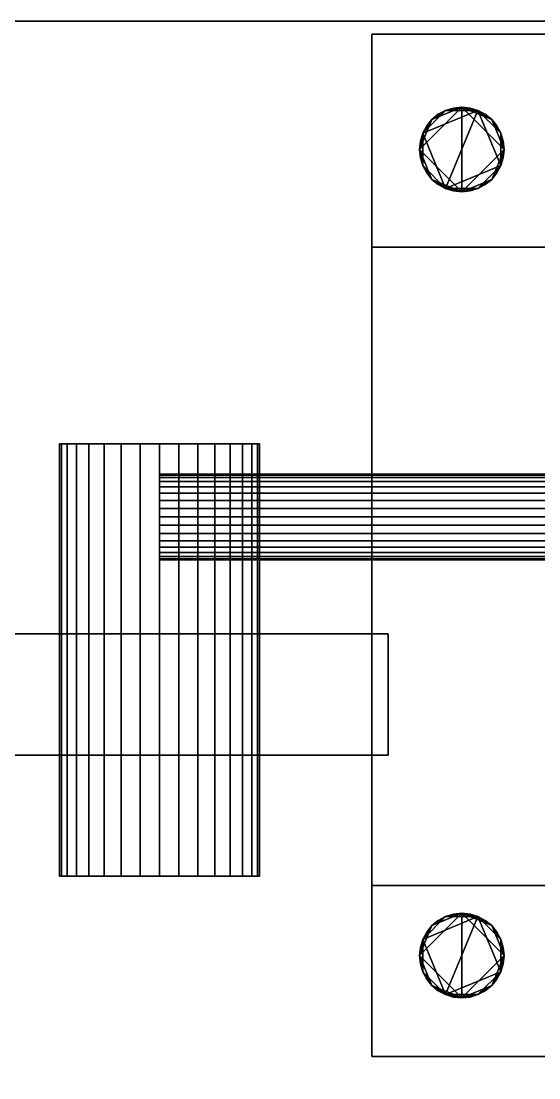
# Model space of a CAD drawing. Header units: metres. Extents: x 0 to 34.6, y -10.7 to 20.6.
# Drawn here: x 14.9509 to 15.016, y 0.1171 to 0.25 of the extents above; entities that cross this region are included whole.
import ezdxf

# ---------------------------------------------------------------- set-up
doc = ezdxf.new("R2010")
doc.units = ezdxf.units.M
doc.header["$MEASUREMENT"] = 0
doc.layers.get('0').update_dxf_attribs({"linetype": 'CONTINUOUS'})

msp = doc.modelspace()

# ---------------------------------------------------------------- linework, layer by layer
for points in [[(13, 0), (13, 0.25), (20, 0.25), (20, 0)], [(13, 0), (20, 0), (20, 0.25), (13, 0.25)], [(15.01738, 0.24838, 2.5), (14.995, 0.24838, 2.5), (14.995, 0.24838, 2.5), (15.01738, 0.24838, 2.5)], [(14.995, 0.22157, 2.5), (15.01738, 0.22157, 2.5), (15.01738, 0.24838, 2.5), (14.995, 0.24838, 2.5)], [(14.995, 0.22157, 2.5), (14.995, 0.24838, 2.5), (15.01738, 0.24838, 2.5), (15.01738, 0.22157, 2.5)], [(14.995, 0.24838, 2.5), (14.995, 0.22157, 2.5), (14.995, 0.22157, 2.5), (14.995, 0.24838, 2.5)], [(15.00102, 0.23385, 2.5), (15.00258, 0.23761, 2.5), (15.00634, 0.23917, 2.5)], [(15.00634, 0.22854, 2.5), (15.00102, 0.23385, 2.5), (15.00634, 0.23917, 2.5)], [(15.0043, 0.23877, 2.5), (15.00258, 0.23761, 2.5), (15.00143, 0.23589, 2.5)], [(15.00837, 0.23877, 2.5), (15.0043, 0.23877, 2.5), (15.00143, 0.23589, 2.5)], [(15.00837, 0.23877, 2.5), (15.00143, 0.23589, 2.5), (15.0043, 0.22894, 2.5)], [(15.00258, 0.23761, 2.5), (15.0043, 0.23877, 2.5), (15.00634, 0.23917, 2.5)], [(15.00258, 0.23761, 2.5), (15.00338, 0.23828, 2.5), (15.0043, 0.23877, 2.5)], [(15.0043, 0.23877, 2.5), (15.00338, 0.23828, 2.5), (15.00258, 0.23761, 2.5)], [(15.00338, 0.23828, 2.5), (15.00258, 0.23761, 2.5), (15.00258, 0.23761, 2.5), (15.00338, 0.23828, 2.5)], [(15.0043, 0.23877, 2.5), (15.00338, 0.23828, 2.5), (15.00338, 0.23828, 2.5), (15.0043, 0.23877, 2.5)], [(15.0043, 0.23877, 2.5), (15.0053, 0.23907, 2.5), (15.00634, 0.23917, 2.5)], [(15.00634, 0.23917, 2.5), (15.0053, 0.23907, 2.5), (15.0043, 0.23877, 2.5)], [(15.00837, 0.23877, 2.5), (15.00634, 0.23917, 2.5), (15.0043, 0.23877, 2.5)], [(15.0053, 0.23907, 2.5), (15.0043, 0.23877, 2.5), (15.0043, 0.23877, 2.5), (15.0053, 0.23907, 2.5)], [(15.0043, 0.22894, 2.5), (15.01125, 0.23182, 2.5), (15.00837, 0.23877, 2.5)], [(15.00634, 0.23917, 2.5), (15.0053, 0.23907, 2.5), (15.0053, 0.23907, 2.5), (15.00634, 0.23917, 2.5)], [(15.00634, 0.23917, 2.5), (15.00738, 0.23907, 2.5), (15.00837, 0.23877, 2.5)], [(15.00634, 0.23917, 2.5), (15.00837, 0.23877, 2.5), (15.0101, 0.23761, 2.5)], [(15.00634, 0.23917, 2.5), (15.0101, 0.23761, 2.5), (15.01166, 0.23385, 2.5)], [(15.00634, 0.23917, 2.5), (15.01166, 0.23385, 2.5), (15.00634, 0.22854, 2.5)], [(15.00837, 0.23877, 2.5), (15.00738, 0.23907, 2.5), (15.00634, 0.23917, 2.5)], [(15.00738, 0.23907, 2.5), (15.00634, 0.23917, 2.5), (15.00634, 0.23917, 2.5), (15.00738, 0.23907, 2.5)], [(15.00837, 0.23877, 2.5), (15.00738, 0.23907, 2.5), (15.00738, 0.23907, 2.5), (15.00837, 0.23877, 2.5)], [(15.00837, 0.23877, 2.5), (15.00929, 0.23828, 2.5), (15.0101, 0.23761, 2.5)], [(15.0101, 0.23761, 2.5), (15.00929, 0.23828, 2.5), (15.00837, 0.23877, 2.5)], [(15.01125, 0.23589, 2.5), (15.0101, 0.23761, 2.5), (15.00837, 0.23877, 2.5)], [(15.01125, 0.23182, 2.5), (15.01125, 0.23589, 2.5), (15.00837, 0.23877, 2.5)], [(15.00929, 0.23828, 2.5), (15.00837, 0.23877, 2.5), (15.00837, 0.23877, 2.5), (15.00929, 0.23828, 2.5)], [(15.0101, 0.23761, 2.5), (15.00929, 0.23828, 2.5), (15.00929, 0.23828, 2.5), (15.0101, 0.23761, 2.5)], [(15.00102, 0.23385, 2.5), (15.00143, 0.23589, 2.5), (15.00258, 0.23761, 2.5)], [(15.00143, 0.23589, 2.5), (15.00192, 0.23681, 2.5), (15.00258, 0.23761, 2.5)], [(15.00258, 0.23761, 2.5), (15.00192, 0.23681, 2.5), (15.00143, 0.23589, 2.5)], [(15.00192, 0.23681, 2.5), (15.00143, 0.23589, 2.5), (15.00143, 0.23589, 2.5), (15.00192, 0.23681, 2.5)], [(15.00258, 0.23761, 2.5), (15.00192, 0.23681, 2.5), (15.00192, 0.23681, 2.5), (15.00258, 0.23761, 2.5)], [(15.0101, 0.23761, 2.5), (15.01076, 0.23681, 2.5), (15.01125, 0.23589, 2.5)], [(15.0101, 0.23761, 2.5), (15.01125, 0.23589, 2.5), (15.01166, 0.23385, 2.5)], [(15.01125, 0.23589, 2.5), (15.01076, 0.23681, 2.5), (15.0101, 0.23761, 2.5)], [(15.01076, 0.23681, 2.5), (15.0101, 0.23761, 2.5), (15.0101, 0.23761, 2.5), (15.01076, 0.23681, 2.5)], [(15.01125, 0.23589, 2.5), (15.01076, 0.23681, 2.5), (15.01076, 0.23681, 2.5), (15.01125, 0.23589, 2.5)], [(15.00102, 0.23385, 2.5), (15.00112, 0.23489, 2.5), (15.00143, 0.23589, 2.5)], [(15.00143, 0.23589, 2.5), (15.00112, 0.23489, 2.5), (15.00102, 0.23385, 2.5)], [(15.00143, 0.23589, 2.5), (15.00102, 0.23385, 2.5), (15.00143, 0.23182, 2.5)], [(15.00143, 0.23589, 2.5), (15.00112, 0.23489, 2.5), (15.00112, 0.23489, 2.5), (15.00143, 0.23589, 2.5)], [(15.00143, 0.23589, 2.5), (15.00143, 0.23182, 2.5), (15.0043, 0.22894, 2.5)], [(15.01125, 0.23589, 2.5), (15.01155, 0.23489, 2.5), (15.01166, 0.23385, 2.5)], [(15.01166, 0.23385, 2.5), (15.01155, 0.23489, 2.5), (15.01125, 0.23589, 2.5)], [(15.01125, 0.23182, 2.5), (15.01166, 0.23385, 2.5), (15.01125, 0.23589, 2.5)], [(15.01155, 0.23489, 2.5), (15.01125, 0.23589, 2.5), (15.01125, 0.23589, 2.5), (15.01155, 0.23489, 2.5)], [(15.00112, 0.23489, 2.5), (15.00102, 0.23385, 2.5), (15.00102, 0.23385, 2.5), (15.00112, 0.23489, 2.5)], [(15.01166, 0.23385, 2.5), (15.01155, 0.23489, 2.5), (15.01155, 0.23489, 2.5), (15.01166, 0.23385, 2.5)], [(15.00143, 0.23182, 2.5), (15.00112, 0.23282, 2.5), (15.00102, 0.23385, 2.5)], [(15.00258, 0.2301, 2.5), (15.00143, 0.23182, 2.5), (15.00102, 0.23385, 2.5)], [(15.00634, 0.22854, 2.5), (15.00258, 0.2301, 2.5), (15.00102, 0.23385, 2.5)], [(15.00102, 0.23385, 2.5), (15.00112, 0.23282, 2.5), (15.00143, 0.23182, 2.5)], [(15.00102, 0.23385, 2.5), (15.00112, 0.23282, 2.5), (15.00112, 0.23282, 2.5), (15.00102, 0.23385, 2.5)], [(15.00112, 0.23282, 2.5), (15.00143, 0.23182, 2.5), (15.00143, 0.23182, 2.5), (15.00112, 0.23282, 2.5)], [(15.01166, 0.23385, 2.5), (15.0101, 0.2301, 2.5), (15.00634, 0.22854, 2.5)], [(15.01166, 0.23385, 2.5), (15.01125, 0.23182, 2.5), (15.0101, 0.2301, 2.5)], [(15.01166, 0.23385, 2.5), (15.01155, 0.23282, 2.5), (15.01125, 0.23182, 2.5)], [(15.01125, 0.23182, 2.5), (15.01155, 0.23282, 2.5), (15.01166, 0.23385, 2.5)], [(15.01125, 0.23182, 2.5), (15.01155, 0.23282, 2.5), (15.01155, 0.23282, 2.5), (15.01125, 0.23182, 2.5)], [(15.01155, 0.23282, 2.5), (15.01166, 0.23385, 2.5), (15.01166, 0.23385, 2.5), (15.01155, 0.23282, 2.5)], [(15.00258, 0.2301, 2.5), (15.00192, 0.2309, 2.5), (15.00143, 0.23182, 2.5)], [(15.00143, 0.23182, 2.5), (15.00192, 0.2309, 2.5), (15.00258, 0.2301, 2.5)], [(15.00143, 0.23182, 2.5), (15.00258, 0.2301, 2.5), (15.0043, 0.22894, 2.5)], [(15.00143, 0.23182, 2.5), (15.00192, 0.2309, 2.5), (15.00192, 0.2309, 2.5), (15.00143, 0.23182, 2.5)], [(15.0043, 0.22894, 2.5), (15.00837, 0.22894, 2.5), (15.01125, 0.23182, 2.5)], [(15.00837, 0.22894, 2.5), (15.0101, 0.2301, 2.5), (15.01125, 0.23182, 2.5)], [(15.01125, 0.23182, 2.5), (15.01076, 0.2309, 2.5), (15.0101, 0.2301, 2.5)], [(15.0101, 0.2301, 2.5), (15.01076, 0.2309, 2.5), (15.01125, 0.23182, 2.5)], [(15.01076, 0.2309, 2.5), (15.01125, 0.23182, 2.5), (15.01125, 0.23182, 2.5), (15.01076, 0.2309, 2.5)], [(15.00192, 0.2309, 2.5), (15.00258, 0.2301, 2.5), (15.00258, 0.2301, 2.5), (15.00192, 0.2309, 2.5)], [(15.0043, 0.22894, 2.5), (15.00338, 0.22943, 2.5), (15.00258, 0.2301, 2.5)], [(15.00634, 0.22854, 2.5), (15.0043, 0.22894, 2.5), (15.00258, 0.2301, 2.5)], [(15.00258, 0.2301, 2.5), (15.00338, 0.22943, 2.5), (15.0043, 0.22894, 2.5)], [(15.00258, 0.2301, 2.5), (15.00338, 0.22943, 2.5), (15.00338, 0.22943, 2.5), (15.00258, 0.2301, 2.5)], [(15.0101, 0.2301, 2.5), (15.00837, 0.22894, 2.5), (15.00634, 0.22854, 2.5)], [(15.0101, 0.2301, 2.5), (15.00929, 0.22943, 2.5), (15.00837, 0.22894, 2.5)], [(15.00837, 0.22894, 2.5), (15.00929, 0.22943, 2.5), (15.0101, 0.2301, 2.5)], [(15.00929, 0.22943, 2.5), (15.0101, 0.2301, 2.5), (15.0101, 0.2301, 2.5), (15.00929, 0.22943, 2.5)], [(15.0101, 0.2301, 2.5), (15.01076, 0.2309, 2.5), (15.01076, 0.2309, 2.5), (15.0101, 0.2301, 2.5)], [(15.00338, 0.22943, 2.5), (15.0043, 0.22894, 2.5), (15.0043, 0.22894, 2.5), (15.00338, 0.22943, 2.5)], [(15.00634, 0.22854, 2.5), (15.0053, 0.22864, 2.5), (15.0043, 0.22894, 2.5)], [(15.0043, 0.22894, 2.5), (15.0053, 0.22864, 2.5), (15.00634, 0.22854, 2.5)], [(15.0043, 0.22894, 2.5), (15.00634, 0.22854, 2.5), (15.00837, 0.22894, 2.5)], [(15.0043, 0.22894, 2.5), (15.0053, 0.22864, 2.5), (15.0053, 0.22864, 2.5), (15.0043, 0.22894, 2.5)], [(15.0053, 0.22864, 2.5), (15.00634, 0.22854, 2.5), (15.00634, 0.22854, 2.5), (15.0053, 0.22864, 2.5)], [(15.00837, 0.22894, 2.5), (15.00738, 0.22864, 2.5), (15.00634, 0.22854, 2.5)], [(15.00634, 0.22854, 2.5), (15.00738, 0.22864, 2.5), (15.00837, 0.22894, 2.5)], [(15.00634, 0.22854, 2.5), (15.00738, 0.22864, 2.5), (15.00738, 0.22864, 2.5), (15.00634, 0.22854, 2.5)], [(15.00738, 0.22864, 2.5), (15.00837, 0.22894, 2.5), (15.00837, 0.22894, 2.5), (15.00738, 0.22864, 2.5)], [(15.00837, 0.22894, 2.5), (15.00929, 0.22943, 2.5), (15.00929, 0.22943, 2.5), (15.00837, 0.22894, 2.5)], [(14.995, 0.14126, 2.5), (14.995, 0.22157, 2.5), (15.01738, 0.22157, 2.5), (15.01738, 0.14126, 2.5)], [(14.995, 0.14126, 2.5), (15.01738, 0.14126, 2.5), (15.01738, 0.22157, 2.5), (14.995, 0.22157, 2.5)], [(14.995, 0.22157, 2.5), (14.995, 0.14126, 2.5), (14.995, 0.14126, 2.5), (14.995, 0.22157, 2.5)], [(14.95668, 0.19682, 2.5), (14.95596, 0.19682, 2.5), (14.95572, 0.19682, 2.5)], [(14.95572, 0.19682, 2.5), (14.95596, 0.19682, 2.5), (14.95668, 0.19682, 2.5)], [(14.9594, 0.19682, 2.5), (14.95668, 0.19682, 2.5), (14.95572, 0.19682, 2.5)], [(14.95572, 0.19682, 2.5), (14.95668, 0.19682, 2.5), (14.9594, 0.19682, 2.5)], [(14.96829, 0.19682, 2.5), (14.9594, 0.19682, 2.5), (14.95572, 0.19682, 2.5)], [(14.95572, 0.19682, 2.5), (14.9594, 0.19682, 2.5), (14.96829, 0.19682, 2.5)], [(14.96829, 0.19682, 2.5), (14.95572, 0.19682, 2.5), (14.96829, 0.19682, 2.5)], [(14.95572, 0.19682, 2.5), (14.95596, 0.19682, 2.5), (14.95596, 0.14244, 2.5), (14.95572, 0.14244, 2.5)], [(14.95596, 0.19682, 2.5), (14.95572, 0.19682, 2.5), (14.95572, 0.14244, 2.5), (14.95596, 0.14244, 2.5)], [(14.95668, 0.19682, 2.5), (14.95596, 0.19682, 2.5), (14.95572, 0.19682, 2.5)], [(14.95572, 0.19682, 2.5), (14.95596, 0.19682, 2.5), (14.95668, 0.19682, 2.5)], [(14.9594, 0.19682, 2.5), (14.95668, 0.19682, 2.5), (14.95572, 0.19682, 2.5)], [(14.95572, 0.19682, 2.5), (14.95668, 0.19682, 2.5), (14.9594, 0.19682, 2.5)], [(14.96829, 0.19682, 2.5), (14.9594, 0.19682, 2.5), (14.95572, 0.19682, 2.5)], [(14.95572, 0.19682, 2.5), (14.9594, 0.19682, 2.5), (14.96829, 0.19682, 2.5)], [(14.96829, 0.19682, 2.5), (14.95572, 0.19682, 2.5), (14.96829, 0.19682, 2.5)], [(14.95572, 0.19682, 2.5), (14.95596, 0.19682, 2.5), (14.95596, 0.14244, 2.5), (14.95572, 0.14244, 2.5)], [(14.95596, 0.19682, 2.5), (14.95572, 0.19682, 2.5), (14.95572, 0.14244, 2.5), (14.95596, 0.14244, 2.5)], [(14.95596, 0.19682, 2.5), (14.95668, 0.19682, 2.5), (14.95668, 0.14244, 2.5), (14.95596, 0.14244, 2.5)], [(14.95668, 0.19682, 2.5), (14.95596, 0.19682, 2.5), (14.95596, 0.14244, 2.5), (14.95668, 0.14244, 2.5)], [(14.95596, 0.19682, 2.5), (14.95668, 0.19682, 2.5), (14.95668, 0.14244, 2.5), (14.95596, 0.14244, 2.5)], [(14.95668, 0.19682, 2.5), (14.95596, 0.19682, 2.5), (14.95596, 0.14244, 2.5), (14.95668, 0.14244, 2.5)], [(14.9594, 0.19682, 2.5), (14.95784, 0.19682, 2.5), (14.95668, 0.19682, 2.5)], [(14.95668, 0.19682, 2.5), (14.95784, 0.19682, 2.5), (14.9594, 0.19682, 2.5)], [(14.95668, 0.19682, 2.5), (14.95784, 0.19682, 2.5), (14.95784, 0.14244, 2.5), (14.95668, 0.14244, 2.5)], [(14.95784, 0.19682, 2.5), (14.95668, 0.19682, 2.5), (14.95668, 0.14244, 2.5), (14.95784, 0.14244, 2.5)], [(14.9594, 0.19682, 2.5), (14.95784, 0.19682, 2.5), (14.95668, 0.19682, 2.5)], [(14.95668, 0.19682, 2.5), (14.95784, 0.19682, 2.5), (14.9594, 0.19682, 2.5)], [(14.95668, 0.19682, 2.5), (14.95784, 0.19682, 2.5), (14.95784, 0.14244, 2.5), (14.95668, 0.14244, 2.5)], [(14.95784, 0.19682, 2.5), (14.95668, 0.19682, 2.5), (14.95668, 0.14244, 2.5), (14.95784, 0.14244, 2.5)], [(14.9594, 0.19682, 2.5), (14.95784, 0.19682, 2.5), (14.95784, 0.14244, 2.5), (14.9594, 0.14244, 2.5)], [(14.95784, 0.19682, 2.5), (14.9594, 0.19682, 2.5), (14.9594, 0.14244, 2.5), (14.95784, 0.14244, 2.5)], [(14.9594, 0.19682, 2.5), (14.95784, 0.19682, 2.5), (14.95784, 0.14244, 2.5), (14.9594, 0.14244, 2.5)], [(14.95784, 0.19682, 2.5), (14.9594, 0.19682, 2.5), (14.9594, 0.14244, 2.5), (14.95784, 0.14244, 2.5)], [(14.96348, 0.19682, 2.5), (14.96131, 0.19682, 2.5), (14.9594, 0.19682, 2.5)], [(14.9594, 0.19682, 2.5), (14.96131, 0.19682, 2.5), (14.96348, 0.19682, 2.5)], [(14.96829, 0.19682, 2.5), (14.96348, 0.19682, 2.5), (14.9594, 0.19682, 2.5)], [(14.9594, 0.19682, 2.5), (14.96348, 0.19682, 2.5), (14.96829, 0.19682, 2.5)], [(14.96131, 0.19682, 2.5), (14.9594, 0.19682, 2.5), (14.9594, 0.14244, 2.5), (14.96131, 0.14244, 2.5)], [(14.9594, 0.19682, 2.5), (14.96131, 0.19682, 2.5), (14.96131, 0.14244, 2.5), (14.9594, 0.14244, 2.5)], [(14.96348, 0.19682, 2.5), (14.96131, 0.19682, 2.5), (14.9594, 0.19682, 2.5)], [(14.9594, 0.19682, 2.5), (14.96131, 0.19682, 2.5), (14.96348, 0.19682, 2.5)], [(14.96829, 0.19682, 2.5), (14.96348, 0.19682, 2.5), (14.9594, 0.19682, 2.5)], [(14.9594, 0.19682, 2.5), (14.96348, 0.19682, 2.5), (14.96829, 0.19682, 2.5)], [(14.96131, 0.19682, 2.5), (14.9594, 0.19682, 2.5), (14.9594, 0.14244, 2.5), (14.96131, 0.14244, 2.5)], [(14.9594, 0.19682, 2.5), (14.96131, 0.19682, 2.5), (14.96131, 0.14244, 2.5), (14.9594, 0.14244, 2.5)], [(14.96348, 0.19682, 2.5), (14.96131, 0.19682, 2.5), (14.96131, 0.14244, 2.5), (14.96348, 0.14244, 2.5)], [(14.96131, 0.19682, 2.5), (14.96348, 0.19682, 2.5), (14.96348, 0.14244, 2.5), (14.96131, 0.14244, 2.5)], [(14.96348, 0.19682, 2.5), (14.96131, 0.19682, 2.5), (14.96131, 0.14244, 2.5), (14.96348, 0.14244, 2.5)], [(14.96131, 0.19682, 2.5), (14.96348, 0.19682, 2.5), (14.96348, 0.14244, 2.5), (14.96131, 0.14244, 2.5)], [(14.96829, 0.19682, 2.5), (14.96584, 0.19682, 2.5), (14.96348, 0.19682, 2.5)], [(14.96348, 0.19682, 2.5), (14.96584, 0.19682, 2.5), (14.96829, 0.19682, 2.5)], [(14.96584, 0.19682, 2.5), (14.96348, 0.19682, 2.5), (14.96348, 0.14244, 2.5), (14.96584, 0.14244, 2.5)], [(14.96348, 0.19682, 2.5), (14.96584, 0.19682, 2.5), (14.96584, 0.14244, 2.5), (14.96348, 0.14244, 2.5)], [(14.96829, 0.19682, 2.5), (14.96584, 0.19682, 2.5), (14.96348, 0.19682, 2.5)], [(14.96348, 0.19682, 2.5), (14.96584, 0.19682, 2.5), (14.96829, 0.19682, 2.5)], [(14.96584, 0.19682, 2.5), (14.96348, 0.19682, 2.5), (14.96348, 0.14244, 2.5), (14.96584, 0.14244, 2.5)], [(14.96348, 0.19682, 2.5), (14.96584, 0.19682, 2.5), (14.96584, 0.14244, 2.5), (14.96348, 0.14244, 2.5)], [(14.96584, 0.19682, 2.5), (14.96829, 0.19682, 2.5), (14.96829, 0.14244, 2.5), (14.96584, 0.14244, 2.5)], [(14.96829, 0.19682, 2.5), (14.96584, 0.19682, 2.5), (14.96584, 0.14244, 2.5), (14.96829, 0.14244, 2.5)], [(14.96584, 0.19682, 2.5), (14.96829, 0.19682, 2.5), (14.96829, 0.14244, 2.5), (14.96584, 0.14244, 2.5)], [(14.96829, 0.19682, 2.5), (14.96584, 0.19682, 2.5), (14.96584, 0.14244, 2.5), (14.96829, 0.14244, 2.5)], [(14.96829, 0.19682, 2.5), (14.97074, 0.19682, 2.5), (14.9731, 0.19682, 2.5)], [(14.9731, 0.19682, 2.5), (14.97074, 0.19682, 2.5), (14.96829, 0.19682, 2.5)], [(14.96829, 0.19682, 2.5), (14.9731, 0.19682, 2.5), (14.97718, 0.19682, 2.5)], [(14.97718, 0.19682, 2.5), (14.9731, 0.19682, 2.5), (14.96829, 0.19682, 2.5)], [(14.96829, 0.19682, 2.5), (14.97718, 0.19682, 2.5), (14.98086, 0.19682, 2.5)], [(14.98086, 0.19682, 2.5), (14.97718, 0.19682, 2.5), (14.96829, 0.19682, 2.5)], [(14.96829, 0.19682, 2.5), (14.98086, 0.19682, 2.5), (14.96829, 0.19682, 2.5)], [(14.97074, 0.19682, 2.5), (14.96829, 0.19682, 2.5), (14.96829, 0.14244, 2.5), (14.97074, 0.14244, 2.5)], [(14.96829, 0.19682, 2.5), (14.97074, 0.19682, 2.5), (14.97074, 0.14244, 2.5), (14.96829, 0.14244, 2.5)], [(14.96829, 0.19682, 2.5), (14.97074, 0.19682, 2.5), (14.9731, 0.19682, 2.5)], [(14.9731, 0.19682, 2.5), (14.97074, 0.19682, 2.5), (14.96829, 0.19682, 2.5)], [(14.96829, 0.19682, 2.5), (14.9731, 0.19682, 2.5), (14.97718, 0.19682, 2.5)], [(14.97718, 0.19682, 2.5), (14.9731, 0.19682, 2.5), (14.96829, 0.19682, 2.5)], [(14.96829, 0.19682, 2.5), (14.97718, 0.19682, 2.5), (14.98086, 0.19682, 2.5)], [(14.98086, 0.19682, 2.5), (14.97718, 0.19682, 2.5), (14.96829, 0.19682, 2.5)], [(14.96829, 0.19682, 2.5), (14.98086, 0.19682, 2.5), (14.96829, 0.19682, 2.5)], [(14.97074, 0.19682, 2.5), (14.96829, 0.19682, 2.5), (14.96829, 0.14244, 2.5), (14.97074, 0.14244, 2.5)], [(14.96829, 0.19682, 2.5), (14.97074, 0.19682, 2.5), (14.97074, 0.14244, 2.5), (14.96829, 0.14244, 2.5)], [(14.97074, 0.19682, 2.5), (14.9731, 0.19682, 2.5), (14.9731, 0.14244, 2.5), (14.97074, 0.14244, 2.5)], [(14.9731, 0.19682, 2.5), (14.97074, 0.19682, 2.5), (14.97074, 0.14244, 2.5), (14.9731, 0.14244, 2.5)], [(14.97074, 0.19682, 2.5), (14.9731, 0.19682, 2.5), (14.9731, 0.14244, 2.5), (14.97074, 0.14244, 2.5)], [(14.9731, 0.19682, 2.5), (14.97074, 0.19682, 2.5), (14.97074, 0.14244, 2.5), (14.9731, 0.14244, 2.5)], [(14.9731, 0.19682, 2.5), (14.97527, 0.19682, 2.5), (14.97718, 0.19682, 2.5)], [(14.97718, 0.19682, 2.5), (14.97527, 0.19682, 2.5), (14.9731, 0.19682, 2.5)], [(14.9731, 0.19682, 2.5), (14.97527, 0.19682, 2.5), (14.97527, 0.14244, 2.5), (14.9731, 0.14244, 2.5)], [(14.97527, 0.19682, 2.5), (14.9731, 0.19682, 2.5), (14.9731, 0.14244, 2.5), (14.97527, 0.14244, 2.5)], [(14.9731, 0.19682, 2.5), (14.97527, 0.19682, 2.5), (14.97718, 0.19682, 2.5)], [(14.97718, 0.19682, 2.5), (14.97527, 0.19682, 2.5), (14.9731, 0.19682, 2.5)], [(14.9731, 0.19682, 2.5), (14.97527, 0.19682, 2.5), (14.97527, 0.14244, 2.5), (14.9731, 0.14244, 2.5)], [(14.97527, 0.19682, 2.5), (14.9731, 0.19682, 2.5), (14.9731, 0.14244, 2.5), (14.97527, 0.14244, 2.5)], [(14.97718, 0.19682, 2.5), (14.97527, 0.19682, 2.5), (14.97527, 0.14244, 2.5), (14.97718, 0.14244, 2.5)], [(14.97527, 0.19682, 2.5), (14.97718, 0.19682, 2.5), (14.97718, 0.14244, 2.5), (14.97527, 0.14244, 2.5)], [(14.97718, 0.19682, 2.5), (14.97527, 0.19682, 2.5), (14.97527, 0.14244, 2.5), (14.97718, 0.14244, 2.5)], [(14.97527, 0.19682, 2.5), (14.97718, 0.19682, 2.5), (14.97718, 0.14244, 2.5), (14.97527, 0.14244, 2.5)], [(14.97718, 0.19682, 2.5), (14.97874, 0.19682, 2.5), (14.9799, 0.19682, 2.5)], [(14.9799, 0.19682, 2.5), (14.97874, 0.19682, 2.5), (14.97718, 0.19682, 2.5)], [(14.97718, 0.19682, 2.5), (14.9799, 0.19682, 2.5), (14.98086, 0.19682, 2.5)], [(14.98086, 0.19682, 2.5), (14.9799, 0.19682, 2.5), (14.97718, 0.19682, 2.5)], [(14.97874, 0.19682, 2.5), (14.97718, 0.19682, 2.5), (14.97718, 0.14244, 2.5), (14.97874, 0.14244, 2.5)], [(14.97718, 0.19682, 2.5), (14.97874, 0.19682, 2.5), (14.97874, 0.14244, 2.5), (14.97718, 0.14244, 2.5)], [(14.97718, 0.19682, 2.5), (14.97874, 0.19682, 2.5), (14.9799, 0.19682, 2.5)], [(14.9799, 0.19682, 2.5), (14.97874, 0.19682, 2.5), (14.97718, 0.19682, 2.5)], [(14.97718, 0.19682, 2.5), (14.9799, 0.19682, 2.5), (14.98086, 0.19682, 2.5)], [(14.98086, 0.19682, 2.5), (14.9799, 0.19682, 2.5), (14.97718, 0.19682, 2.5)], [(14.97874, 0.19682, 2.5), (14.97718, 0.19682, 2.5), (14.97718, 0.14244, 2.5), (14.97874, 0.14244, 2.5)], [(14.97718, 0.19682, 2.5), (14.97874, 0.19682, 2.5), (14.97874, 0.14244, 2.5), (14.97718, 0.14244, 2.5)], [(14.9799, 0.19682, 2.5), (14.97874, 0.19682, 2.5), (14.97874, 0.14244, 2.5), (14.9799, 0.14244, 2.5)], [(14.97874, 0.19682, 2.5), (14.9799, 0.19682, 2.5), (14.9799, 0.14244, 2.5), (14.97874, 0.14244, 2.5)], [(14.9799, 0.19682, 2.5), (14.97874, 0.19682, 2.5), (14.97874, 0.14244, 2.5), (14.9799, 0.14244, 2.5)], [(14.97874, 0.19682, 2.5), (14.9799, 0.19682, 2.5), (14.9799, 0.14244, 2.5), (14.97874, 0.14244, 2.5)], [(14.9799, 0.19682, 2.5), (14.98062, 0.19682, 2.5), (14.98086, 0.19682, 2.5)], [(14.98086, 0.19682, 2.5), (14.98062, 0.19682, 2.5), (14.9799, 0.19682, 2.5)], [(14.98062, 0.19682, 2.5), (14.9799, 0.19682, 2.5), (14.9799, 0.14244, 2.5), (14.98062, 0.14244, 2.5)], [(14.9799, 0.19682, 2.5), (14.98062, 0.19682, 2.5), (14.98062, 0.14244, 2.5), (14.9799, 0.14244, 2.5)], [(14.9799, 0.19682, 2.5), (14.98062, 0.19682, 2.5), (14.98086, 0.19682, 2.5)], [(14.98086, 0.19682, 2.5), (14.98062, 0.19682, 2.5), (14.9799, 0.19682, 2.5)], [(14.98062, 0.19682, 2.5), (14.9799, 0.19682, 2.5), (14.9799, 0.14244, 2.5), (14.98062, 0.14244, 2.5)], [(14.9799, 0.19682, 2.5), (14.98062, 0.19682, 2.5), (14.98062, 0.14244, 2.5), (14.9799, 0.14244, 2.5)], [(14.98086, 0.19682, 2.5), (14.98062, 0.19682, 2.5), (14.98062, 0.14244, 2.5), (14.98086, 0.14244, 2.5)], [(14.98062, 0.19682, 2.5), (14.98086, 0.19682, 2.5), (14.98086, 0.14244, 2.5), (14.98062, 0.14244, 2.5)], [(14.98086, 0.19682, 2.5), (14.98062, 0.19682, 2.5), (14.98062, 0.14244, 2.5), (14.98086, 0.14244, 2.5)], [(14.98062, 0.19682, 2.5), (14.98086, 0.19682, 2.5), (14.98086, 0.14244, 2.5), (14.98062, 0.14244, 2.5)], [(14.96829, 0.1926, 2.5), (14.96829, 0.1929, 2.5), (14.96829, 0.19301, 2.5)], [(14.96829, 0.19301, 2.5), (14.96829, 0.1929, 2.5), (14.96829, 0.1926, 2.5)], [(14.96829, 0.1926, 2.5), (14.96829, 0.19301, 2.5), (14.96829, 0.1926, 2.5)], [(14.96829, 0.1926, 2.5), (14.96829, 0.1929, 2.5), (14.96829, 0.19301, 2.5)], [(14.96829, 0.19301, 2.5), (14.96829, 0.1929, 2.5), (14.96829, 0.1926, 2.5)], [(14.96829, 0.1926, 2.5), (14.96829, 0.19301, 2.5), (14.96829, 0.1926, 2.5)], [(14.96829, 0.1929, 2.5), (14.96829, 0.19301, 2.5), (15.08459, 0.19301, 2.5), (15.08459, 0.1929, 2.5)], [(14.96829, 0.19301, 2.5), (14.96829, 0.1929, 2.5), (15.08459, 0.1929, 2.5), (15.08459, 0.19301, 2.5)], [(14.96829, 0.1929, 2.5), (14.96829, 0.19301, 2.5), (15.08459, 0.19301, 2.5), (15.08459, 0.1929, 2.5)], [(14.96829, 0.19301, 2.5), (14.96829, 0.1929, 2.5), (15.08459, 0.1929, 2.5), (15.08459, 0.19301, 2.5)], [(14.96829, 0.1926, 2.5), (14.96829, 0.1929, 2.5), (15.08459, 0.1929, 2.5), (15.08459, 0.1926, 2.5)], [(14.96829, 0.1929, 2.5), (14.96829, 0.1926, 2.5), (15.08459, 0.1926, 2.5), (15.08459, 0.1929, 2.5)], [(14.96829, 0.1926, 2.5), (14.96829, 0.1929, 2.5), (15.08459, 0.1929, 2.5), (15.08459, 0.1926, 2.5)], [(14.96829, 0.1929, 2.5), (14.96829, 0.1926, 2.5), (15.08459, 0.1926, 2.5), (15.08459, 0.1929, 2.5)], [(14.96829, 0.19143, 2.5), (14.96829, 0.1921, 2.5), (14.96829, 0.1926, 2.5)], [(14.96829, 0.1926, 2.5), (14.96829, 0.1921, 2.5), (14.96829, 0.19143, 2.5)], [(14.96829, 0.18969, 2.5), (14.96829, 0.19143, 2.5), (14.96829, 0.1926, 2.5)], [(14.96829, 0.1926, 2.5), (14.96829, 0.19143, 2.5), (14.96829, 0.18969, 2.5)], [(14.96829, 0.18557, 2.5), (14.96829, 0.18969, 2.5), (14.96829, 0.1926, 2.5)], [(14.96829, 0.1926, 2.5), (14.96829, 0.1926, 2.5), (14.96829, 0.18969, 2.5)], [(14.96829, 0.18557, 2.5), (14.96829, 0.1926, 2.5), (14.96829, 0.18969, 2.5)], [(14.96829, 0.19143, 2.5), (14.96829, 0.1921, 2.5), (14.96829, 0.1926, 2.5)], [(14.96829, 0.1926, 2.5), (14.96829, 0.1921, 2.5), (14.96829, 0.19143, 2.5)], [(14.96829, 0.18969, 2.5), (14.96829, 0.19143, 2.5), (14.96829, 0.1926, 2.5)], [(14.96829, 0.1926, 2.5), (14.96829, 0.19143, 2.5), (14.96829, 0.18969, 2.5)], [(14.96829, 0.18557, 2.5), (14.96829, 0.18969, 2.5), (14.96829, 0.1926, 2.5)], [(14.96829, 0.1926, 2.5), (14.96829, 0.1926, 2.5), (14.96829, 0.18969, 2.5)], [(14.96829, 0.18557, 2.5), (14.96829, 0.1926, 2.5), (14.96829, 0.18969, 2.5)], [(14.96829, 0.1926, 2.5), (14.96829, 0.1921, 2.5), (15.08459, 0.1921, 2.5), (15.08459, 0.1926, 2.5)], [(14.96829, 0.1921, 2.5), (14.96829, 0.1926, 2.5), (15.08459, 0.1926, 2.5), (15.08459, 0.1921, 2.5)], [(14.96829, 0.1926, 2.5), (14.96829, 0.1921, 2.5), (15.08459, 0.1921, 2.5), (15.08459, 0.1926, 2.5)], [(14.96829, 0.1921, 2.5), (14.96829, 0.1926, 2.5), (15.08459, 0.1926, 2.5), (15.08459, 0.1921, 2.5)], [(14.96829, 0.19143, 2.5), (14.96829, 0.1921, 2.5), (15.08459, 0.1921, 2.5), (15.08459, 0.19143, 2.5)], [(14.96829, 0.1921, 2.5), (14.96829, 0.19143, 2.5), (15.08459, 0.19143, 2.5), (15.08459, 0.1921, 2.5)], [(14.96829, 0.1921, 2.5), (14.96829, 0.19143, 2.5), (15.08459, 0.19143, 2.5), (15.08459, 0.1921, 2.5)], [(14.96829, 0.19143, 2.5), (14.96829, 0.1921, 2.5), (15.08459, 0.1921, 2.5), (15.08459, 0.19143, 2.5)], [(14.96829, 0.18969, 2.5), (14.96829, 0.19062, 2.5), (14.96829, 0.19143, 2.5)], [(14.96829, 0.19143, 2.5), (14.96829, 0.19062, 2.5), (14.96829, 0.18969, 2.5)], [(14.96829, 0.18969, 2.5), (14.96829, 0.19062, 2.5), (14.96829, 0.19143, 2.5)], [(14.96829, 0.19143, 2.5), (14.96829, 0.19062, 2.5), (14.96829, 0.18969, 2.5)], [(14.96829, 0.19062, 2.5), (14.96829, 0.19143, 2.5), (15.08459, 0.19143, 2.5), (15.08459, 0.19062, 2.5)], [(14.96829, 0.19143, 2.5), (14.96829, 0.19062, 2.5), (15.08459, 0.19062, 2.5), (15.08459, 0.19143, 2.5)], [(14.96829, 0.19143, 2.5), (14.96829, 0.19062, 2.5), (15.08459, 0.19062, 2.5), (15.08459, 0.19143, 2.5)], [(14.96829, 0.19062, 2.5), (14.96829, 0.19143, 2.5), (15.08459, 0.19143, 2.5), (15.08459, 0.19062, 2.5)], [(14.96829, 0.18969, 2.5), (14.96829, 0.19062, 2.5), (15.08459, 0.19062, 2.5), (15.08459, 0.18969, 2.5)], [(14.96829, 0.19062, 2.5), (14.96829, 0.18969, 2.5), (15.08459, 0.18969, 2.5), (15.08459, 0.19062, 2.5)], [(14.96829, 0.19062, 2.5), (14.96829, 0.18969, 2.5), (15.08459, 0.18969, 2.5), (15.08459, 0.19062, 2.5)], [(14.96829, 0.18969, 2.5), (14.96829, 0.19062, 2.5), (15.08459, 0.19062, 2.5), (15.08459, 0.18969, 2.5)], [(14.96829, 0.18763, 2.5), (14.96829, 0.18868, 2.5), (14.96829, 0.18969, 2.5)], [(14.96829, 0.18969, 2.5), (14.96829, 0.18868, 2.5), (14.96829, 0.18763, 2.5)], [(14.96829, 0.18557, 2.5), (14.96829, 0.18763, 2.5), (14.96829, 0.18969, 2.5)], [(14.96829, 0.18969, 2.5), (14.96829, 0.18763, 2.5), (14.96829, 0.18557, 2.5)], [(14.96829, 0.18969, 2.5), (14.96829, 0.18557, 2.5), (14.96829, 0.18266, 2.5)], [(14.96829, 0.18969, 2.5), (14.96829, 0.18266, 2.5), (14.96829, 0.18557, 2.5)], [(14.96829, 0.18763, 2.5), (14.96829, 0.18868, 2.5), (14.96829, 0.18969, 2.5)], [(14.96829, 0.18969, 2.5), (14.96829, 0.18868, 2.5), (14.96829, 0.18763, 2.5)], [(14.96829, 0.18557, 2.5), (14.96829, 0.18763, 2.5), (14.96829, 0.18969, 2.5)], [(14.96829, 0.18969, 2.5), (14.96829, 0.18763, 2.5), (14.96829, 0.18557, 2.5)], [(14.96829, 0.18969, 2.5), (14.96829, 0.18557, 2.5), (14.96829, 0.18266, 2.5)], [(14.96829, 0.18969, 2.5), (14.96829, 0.18266, 2.5), (14.96829, 0.18557, 2.5)], [(14.96829, 0.18868, 2.5), (14.96829, 0.18969, 2.5), (15.08459, 0.18969, 2.5), (15.08459, 0.18868, 2.5)], [(14.96829, 0.18969, 2.5), (14.96829, 0.18868, 2.5), (15.08459, 0.18868, 2.5), (15.08459, 0.18969, 2.5)], [(14.96829, 0.18969, 2.5), (14.96829, 0.18868, 2.5), (15.08459, 0.18868, 2.5), (15.08459, 0.18969, 2.5)], [(14.96829, 0.18868, 2.5), (14.96829, 0.18969, 2.5), (15.08459, 0.18969, 2.5), (15.08459, 0.18868, 2.5)], [(14.96829, 0.18763, 2.5), (14.96829, 0.18868, 2.5), (15.08459, 0.18868, 2.5), (15.08459, 0.18763, 2.5)], [(14.96829, 0.18868, 2.5), (14.96829, 0.18763, 2.5), (15.08459, 0.18763, 2.5), (15.08459, 0.18868, 2.5)], [(14.96829, 0.18868, 2.5), (14.96829, 0.18763, 2.5), (15.08459, 0.18763, 2.5), (15.08459, 0.18868, 2.5)], [(14.96829, 0.18763, 2.5), (14.96829, 0.18868, 2.5), (15.08459, 0.18868, 2.5), (15.08459, 0.18763, 2.5)], [(14.96829, 0.18557, 2.5), (14.96829, 0.18658, 2.5), (14.96829, 0.18763, 2.5)], [(14.96829, 0.18763, 2.5), (14.96829, 0.18658, 2.5), (14.96829, 0.18557, 2.5)], [(14.96829, 0.18557, 2.5), (14.96829, 0.18658, 2.5), (14.96829, 0.18763, 2.5)], [(14.96829, 0.18763, 2.5), (14.96829, 0.18658, 2.5), (14.96829, 0.18557, 2.5)], [(14.96829, 0.18763, 2.5), (14.96829, 0.18658, 2.5), (15.08459, 0.18658, 2.5), (15.08459, 0.18763, 2.5)], [(14.96829, 0.18763, 2.5), (14.96829, 0.18658, 2.5), (15.08459, 0.18658, 2.5), (15.08459, 0.18763, 2.5)], [(14.96829, 0.18658, 2.5), (14.96829, 0.18763, 2.5), (15.08459, 0.18763, 2.5), (15.08459, 0.18658, 2.5)], [(14.96829, 0.18658, 2.5), (14.96829, 0.18763, 2.5), (15.08459, 0.18763, 2.5), (15.08459, 0.18658, 2.5)], [(14.96829, 0.18658, 2.5), (14.96829, 0.18557, 2.5), (15.08459, 0.18557, 2.5), (15.08459, 0.18658, 2.5)], [(14.96829, 0.18658, 2.5), (14.96829, 0.18557, 2.5), (15.08459, 0.18557, 2.5), (15.08459, 0.18658, 2.5)], [(14.96829, 0.18557, 2.5), (14.96829, 0.18658, 2.5), (15.08459, 0.18658, 2.5), (15.08459, 0.18557, 2.5)], [(14.96829, 0.18557, 2.5), (14.96829, 0.18658, 2.5), (15.08459, 0.18658, 2.5), (15.08459, 0.18557, 2.5)], [(14.96829, 0.18557, 2.5), (14.96829, 0.18464, 2.5), (14.96829, 0.18383, 2.5)], [(14.96829, 0.18383, 2.5), (14.96829, 0.18464, 2.5), (14.96829, 0.18557, 2.5)], [(14.96829, 0.18557, 2.5), (14.96829, 0.18383, 2.5), (14.96829, 0.18266, 2.5)], [(14.96829, 0.18266, 2.5), (14.96829, 0.18383, 2.5), (14.96829, 0.18557, 2.5)], [(14.96829, 0.18266, 2.5), (14.96829, 0.18266, 2.5), (14.96829, 0.18557, 2.5)], [(14.96829, 0.18557, 2.5), (14.96829, 0.18464, 2.5), (14.96829, 0.18383, 2.5)], [(14.96829, 0.18383, 2.5), (14.96829, 0.18464, 2.5), (14.96829, 0.18557, 2.5)], [(14.96829, 0.18557, 2.5), (14.96829, 0.18383, 2.5), (14.96829, 0.18266, 2.5)], [(14.96829, 0.18266, 2.5), (14.96829, 0.18383, 2.5), (14.96829, 0.18557, 2.5)], [(14.96829, 0.18266, 2.5), (14.96829, 0.18266, 2.5), (14.96829, 0.18557, 2.5)], [(14.96829, 0.18557, 2.5), (14.96829, 0.18464, 2.5), (15.08459, 0.18464, 2.5), (15.08459, 0.18557, 2.5)], [(14.96829, 0.18557, 2.5), (14.96829, 0.18464, 2.5), (15.08459, 0.18464, 2.5), (15.08459, 0.18557, 2.5)], [(14.96829, 0.18464, 2.5), (14.96829, 0.18557, 2.5), (15.08459, 0.18557, 2.5), (15.08459, 0.18464, 2.5)], [(14.96829, 0.18464, 2.5), (14.96829, 0.18557, 2.5), (15.08459, 0.18557, 2.5), (15.08459, 0.18464, 2.5)], [(14.96829, 0.18464, 2.5), (14.96829, 0.18383, 2.5), (15.08459, 0.18383, 2.5), (15.08459, 0.18464, 2.5)], [(14.96829, 0.18464, 2.5), (14.96829, 0.18383, 2.5), (15.08459, 0.18383, 2.5), (15.08459, 0.18464, 2.5)], [(14.96829, 0.18383, 2.5), (14.96829, 0.18464, 2.5), (15.08459, 0.18464, 2.5), (15.08459, 0.18383, 2.5)], [(14.96829, 0.18383, 2.5), (14.96829, 0.18464, 2.5), (15.08459, 0.18464, 2.5), (15.08459, 0.18383, 2.5)], [(14.96829, 0.18383, 2.5), (14.96829, 0.18316, 2.5), (14.96829, 0.18266, 2.5)], [(14.96829, 0.18266, 2.5), (14.96829, 0.18316, 2.5), (14.96829, 0.18383, 2.5)], [(14.96829, 0.18383, 2.5), (14.96829, 0.18316, 2.5), (14.96829, 0.18266, 2.5)], [(14.96829, 0.18266, 2.5), (14.96829, 0.18316, 2.5), (14.96829, 0.18383, 2.5)], [(14.96829, 0.18383, 2.5), (14.96829, 0.18316, 2.5), (15.08459, 0.18316, 2.5), (15.08459, 0.18383, 2.5)], [(14.96829, 0.18383, 2.5), (14.96829, 0.18316, 2.5), (15.08459, 0.18316, 2.5), (15.08459, 0.18383, 2.5)], [(14.96829, 0.18316, 2.5), (14.96829, 0.18383, 2.5), (15.08459, 0.18383, 2.5), (15.08459, 0.18316, 2.5)], [(14.96829, 0.18316, 2.5), (14.96829, 0.18383, 2.5), (15.08459, 0.18383, 2.5), (15.08459, 0.18316, 2.5)], [(14.96829, 0.18316, 2.5), (14.96829, 0.18266, 2.5), (15.08459, 0.18266, 2.5), (15.08459, 0.18316, 2.5)], [(14.96829, 0.18266, 2.5), (14.96829, 0.18316, 2.5), (15.08459, 0.18316, 2.5), (15.08459, 0.18266, 2.5)], [(14.96829, 0.18316, 2.5), (14.96829, 0.18266, 2.5), (15.08459, 0.18266, 2.5), (15.08459, 0.18316, 2.5)], [(14.96829, 0.18266, 2.5), (14.96829, 0.18316, 2.5), (15.08459, 0.18316, 2.5), (15.08459, 0.18266, 2.5)], [(14.96829, 0.18266, 2.5), (14.96829, 0.18236, 2.5), (14.96829, 0.18225, 2.5)], [(14.96829, 0.18225, 2.5), (14.96829, 0.18236, 2.5), (14.96829, 0.18266, 2.5)], [(14.96829, 0.18266, 2.5), (14.96829, 0.18225, 2.5), (14.96829, 0.18266, 2.5)], [(14.96829, 0.18266, 2.5), (14.96829, 0.18236, 2.5), (14.96829, 0.18225, 2.5)], [(14.96829, 0.18225, 2.5), (14.96829, 0.18236, 2.5), (14.96829, 0.18266, 2.5)], [(14.96829, 0.18266, 2.5), (14.96829, 0.18225, 2.5), (14.96829, 0.18266, 2.5)], [(14.96829, 0.18266, 2.5), (14.96829, 0.18236, 2.5), (15.08459, 0.18236, 2.5), (15.08459, 0.18266, 2.5)], [(14.96829, 0.18236, 2.5), (14.96829, 0.18266, 2.5), (15.08459, 0.18266, 2.5), (15.08459, 0.18236, 2.5)], [(14.96829, 0.18266, 2.5), (14.96829, 0.18236, 2.5), (15.08459, 0.18236, 2.5), (15.08459, 0.18266, 2.5)], [(14.96829, 0.18236, 2.5), (14.96829, 0.18266, 2.5), (15.08459, 0.18266, 2.5), (15.08459, 0.18236, 2.5)], [(14.96829, 0.18236, 2.5), (14.96829, 0.18225, 2.5), (15.08459, 0.18225, 2.5), (15.08459, 0.18236, 2.5)], [(14.96829, 0.18225, 2.5), (14.96829, 0.18236, 2.5), (15.08459, 0.18236, 2.5), (15.08459, 0.18225, 2.5)], [(14.96829, 0.18236, 2.5), (14.96829, 0.18225, 2.5), (15.08459, 0.18225, 2.5), (15.08459, 0.18236, 2.5)], [(14.96829, 0.18225, 2.5), (14.96829, 0.18236, 2.5), (15.08459, 0.18236, 2.5), (15.08459, 0.18225, 2.5)], [(14.99705, 0.17292, 2.5), (14.99705, 0.15768, 2.5), (13.45584, 0.15768, 2.5), (13.45584, 0.17292, 2.5)], [(14.99705, 0.15768, 2.5), (14.99705, 0.17292, 2.5), (13.45584, 0.17292, 2.5), (13.45584, 0.15768, 2.5)], [(14.99705, 0.15768, 2.5), (14.99705, 0.15768, 2.5), (14.99705, 0.17292, 2.5)], [(14.99705, 0.15768, 2.5), (14.99705, 0.15768, 2.5), (13.45584, 0.15768, 2.5)], [(14.95668, 0.14244, 2.5), (14.95596, 0.14244, 2.5), (14.95572, 0.14244, 2.5)], [(14.95572, 0.14244, 2.5), (14.95596, 0.14244, 2.5), (14.95668, 0.14244, 2.5)], [(14.95668, 0.14244, 2.5), (14.95572, 0.14244, 2.5), (14.95668, 0.14244, 2.5)], [(14.95668, 0.14244, 2.5), (14.95596, 0.14244, 2.5), (14.95572, 0.14244, 2.5)], [(14.95572, 0.14244, 2.5), (14.95596, 0.14244, 2.5), (14.95668, 0.14244, 2.5)], [(14.95668, 0.14244, 2.5), (14.95572, 0.14244, 2.5), (14.95668, 0.14244, 2.5)], [(14.9594, 0.14244, 2.5), (14.95784, 0.14244, 2.5), (14.95668, 0.14244, 2.5)], [(14.95668, 0.14244, 2.5), (14.95784, 0.14244, 2.5), (14.9594, 0.14244, 2.5)], [(14.96348, 0.14244, 2.5), (14.9594, 0.14244, 2.5), (14.95668, 0.14244, 2.5)], [(14.95668, 0.14244, 2.5), (14.9594, 0.14244, 2.5), (14.96348, 0.14244, 2.5)], [(14.9731, 0.14244, 2.5), (14.96348, 0.14244, 2.5), (14.95668, 0.14244, 2.5)], [(14.95668, 0.14244, 2.5), (14.95668, 0.14244, 2.5), (14.96348, 0.14244, 2.5)], [(14.9731, 0.14244, 2.5), (14.95668, 0.14244, 2.5), (14.96348, 0.14244, 2.5)], [(14.9594, 0.14244, 2.5), (14.95784, 0.14244, 2.5), (14.95668, 0.14244, 2.5)], [(14.95668, 0.14244, 2.5), (14.95784, 0.14244, 2.5), (14.9594, 0.14244, 2.5)], [(14.96348, 0.14244, 2.5), (14.9594, 0.14244, 2.5), (14.95668, 0.14244, 2.5)], [(14.95668, 0.14244, 2.5), (14.9594, 0.14244, 2.5), (14.96348, 0.14244, 2.5)], [(14.9731, 0.14244, 2.5), (14.96348, 0.14244, 2.5), (14.95668, 0.14244, 2.5)], [(14.95668, 0.14244, 2.5), (14.95668, 0.14244, 2.5), (14.96348, 0.14244, 2.5)], [(14.9731, 0.14244, 2.5), (14.95668, 0.14244, 2.5), (14.96348, 0.14244, 2.5)], [(14.96348, 0.14244, 2.5), (14.96131, 0.14244, 2.5), (14.9594, 0.14244, 2.5)], [(14.9594, 0.14244, 2.5), (14.96131, 0.14244, 2.5), (14.96348, 0.14244, 2.5)], [(14.96348, 0.14244, 2.5), (14.96131, 0.14244, 2.5), (14.9594, 0.14244, 2.5)], [(14.9594, 0.14244, 2.5), (14.96131, 0.14244, 2.5), (14.96348, 0.14244, 2.5)], [(14.96829, 0.14244, 2.5), (14.96584, 0.14244, 2.5), (14.96348, 0.14244, 2.5)], [(14.96348, 0.14244, 2.5), (14.96584, 0.14244, 2.5), (14.96829, 0.14244, 2.5)], [(14.9731, 0.14244, 2.5), (14.96829, 0.14244, 2.5), (14.96348, 0.14244, 2.5)], [(14.96348, 0.14244, 2.5), (14.96829, 0.14244, 2.5), (14.9731, 0.14244, 2.5)], [(14.96348, 0.14244, 2.5), (14.9731, 0.14244, 2.5), (14.9799, 0.14244, 2.5)], [(14.96348, 0.14244, 2.5), (14.9799, 0.14244, 2.5), (14.9731, 0.14244, 2.5)], [(14.96829, 0.14244, 2.5), (14.96584, 0.14244, 2.5), (14.96348, 0.14244, 2.5)], [(14.96348, 0.14244, 2.5), (14.96584, 0.14244, 2.5), (14.96829, 0.14244, 2.5)], [(14.9731, 0.14244, 2.5), (14.96829, 0.14244, 2.5), (14.96348, 0.14244, 2.5)], [(14.96348, 0.14244, 2.5), (14.96829, 0.14244, 2.5), (14.9731, 0.14244, 2.5)], [(14.96348, 0.14244, 2.5), (14.9731, 0.14244, 2.5), (14.9799, 0.14244, 2.5)], [(14.96348, 0.14244, 2.5), (14.9799, 0.14244, 2.5), (14.9731, 0.14244, 2.5)], [(14.9731, 0.14244, 2.5), (14.97074, 0.14244, 2.5), (14.96829, 0.14244, 2.5)], [(14.96829, 0.14244, 2.5), (14.97074, 0.14244, 2.5), (14.9731, 0.14244, 2.5)], [(14.9731, 0.14244, 2.5), (14.97074, 0.14244, 2.5), (14.96829, 0.14244, 2.5)], [(14.96829, 0.14244, 2.5), (14.97074, 0.14244, 2.5), (14.9731, 0.14244, 2.5)], [(14.9731, 0.14244, 2.5), (14.97527, 0.14244, 2.5), (14.97718, 0.14244, 2.5)], [(14.97718, 0.14244, 2.5), (14.97527, 0.14244, 2.5), (14.9731, 0.14244, 2.5)], [(14.9731, 0.14244, 2.5), (14.97718, 0.14244, 2.5), (14.9799, 0.14244, 2.5)], [(14.9799, 0.14244, 2.5), (14.97718, 0.14244, 2.5), (14.9731, 0.14244, 2.5)], [(14.9799, 0.14244, 2.5), (14.9799, 0.14244, 2.5), (14.9731, 0.14244, 2.5)], [(14.9731, 0.14244, 2.5), (14.97527, 0.14244, 2.5), (14.97718, 0.14244, 2.5)], [(14.97718, 0.14244, 2.5), (14.97527, 0.14244, 2.5), (14.9731, 0.14244, 2.5)], [(14.9731, 0.14244, 2.5), (14.97718, 0.14244, 2.5), (14.9799, 0.14244, 2.5)], [(14.9799, 0.14244, 2.5), (14.97718, 0.14244, 2.5), (14.9731, 0.14244, 2.5)], [(14.9799, 0.14244, 2.5), (14.9799, 0.14244, 2.5), (14.9731, 0.14244, 2.5)], [(14.97718, 0.14244, 2.5), (14.97874, 0.14244, 2.5), (14.9799, 0.14244, 2.5)], [(14.9799, 0.14244, 2.5), (14.97874, 0.14244, 2.5), (14.97718, 0.14244, 2.5)], [(14.97718, 0.14244, 2.5), (14.97874, 0.14244, 2.5), (14.9799, 0.14244, 2.5)], [(14.9799, 0.14244, 2.5), (14.97874, 0.14244, 2.5), (14.97718, 0.14244, 2.5)], [(14.9799, 0.14244, 2.5), (14.98062, 0.14244, 2.5), (14.98086, 0.14244, 2.5)], [(14.98086, 0.14244, 2.5), (14.98062, 0.14244, 2.5), (14.9799, 0.14244, 2.5)], [(14.9799, 0.14244, 2.5), (14.98086, 0.14244, 2.5), (14.9799, 0.14244, 2.5)], [(14.9799, 0.14244, 2.5), (14.98062, 0.14244, 2.5), (14.98086, 0.14244, 2.5)], [(14.98086, 0.14244, 2.5), (14.98062, 0.14244, 2.5), (14.9799, 0.14244, 2.5)], [(14.9799, 0.14244, 2.5), (14.98086, 0.14244, 2.5), (14.9799, 0.14244, 2.5)], [(14.995, 0.14126, 2.5), (14.995, 0.11977, 2.5), (14.995, 0.11977, 2.5), (14.995, 0.14126, 2.5)], [(14.995, 0.11977, 2.5), (14.995, 0.14126, 2.5), (15.01738, 0.14126, 2.5), (15.01738, 0.11977, 2.5)], [(14.995, 0.11977, 2.5), (15.01738, 0.11977, 2.5), (15.01738, 0.14126, 2.5), (14.995, 0.14126, 2.5)], [(15.00102, 0.13246, 2.5), (15.00258, 0.13622, 2.5), (15.00634, 0.13777, 2.5)], [(15.00634, 0.12714, 2.5), (15.00102, 0.13246, 2.5), (15.00634, 0.13777, 2.5)], [(15.0043, 0.13737, 2.5), (15.00258, 0.13622, 2.5), (15.00143, 0.13449, 2.5)], [(15.00837, 0.13737, 2.5), (15.0043, 0.13737, 2.5), (15.00143, 0.13449, 2.5)], [(15.00837, 0.13737, 2.5), (15.00143, 0.13449, 2.5), (15.0043, 0.12754, 2.5)], [(15.00258, 0.13622, 2.5), (15.0043, 0.13737, 2.5), (15.00634, 0.13777, 2.5)], [(15.00258, 0.13622, 2.5), (15.00338, 0.13688, 2.5), (15.0043, 0.13737, 2.5)], [(15.0043, 0.13737, 2.5), (15.00338, 0.13688, 2.5), (15.00258, 0.13622, 2.5)], [(15.0043, 0.13737, 2.5), (15.00338, 0.13688, 2.5), (15.00338, 0.13688, 2.5), (15.0043, 0.13737, 2.5)], [(15.0043, 0.13737, 2.5), (15.0053, 0.13767, 2.5), (15.00634, 0.13777, 2.5)], [(15.00634, 0.13777, 2.5), (15.0053, 0.13767, 2.5), (15.0043, 0.13737, 2.5)], [(15.00837, 0.13737, 2.5), (15.00634, 0.13777, 2.5), (15.0043, 0.13737, 2.5)], [(15.0053, 0.13767, 2.5), (15.0043, 0.13737, 2.5), (15.0043, 0.13737, 2.5), (15.0053, 0.13767, 2.5)], [(15.0043, 0.12754, 2.5), (15.01125, 0.13042, 2.5), (15.00837, 0.13737, 2.5)], [(15.00634, 0.13777, 2.5), (15.0053, 0.13767, 2.5), (15.0053, 0.13767, 2.5), (15.00634, 0.13777, 2.5)], [(15.00634, 0.13777, 2.5), (15.00738, 0.13767, 2.5), (15.00837, 0.13737, 2.5)], [(15.00634, 0.13777, 2.5), (15.00837, 0.13737, 2.5), (15.0101, 0.13622, 2.5)], [(15.00634, 0.13777, 2.5), (15.0101, 0.13622, 2.5), (15.01166, 0.13246, 2.5)], [(15.00634, 0.13777, 2.5), (15.01166, 0.13246, 2.5), (15.00634, 0.12714, 2.5)], [(15.00837, 0.13737, 2.5), (15.00738, 0.13767, 2.5), (15.00634, 0.13777, 2.5)], [(15.00738, 0.13767, 2.5), (15.00634, 0.13777, 2.5), (15.00634, 0.13777, 2.5), (15.00738, 0.13767, 2.5)], [(15.00837, 0.13737, 2.5), (15.00738, 0.13767, 2.5), (15.00738, 0.13767, 2.5), (15.00837, 0.13737, 2.5)], [(15.00837, 0.13737, 2.5), (15.00929, 0.13688, 2.5), (15.0101, 0.13622, 2.5)], [(15.0101, 0.13622, 2.5), (15.00929, 0.13688, 2.5), (15.00837, 0.13737, 2.5)], [(15.01125, 0.13449, 2.5), (15.0101, 0.13622, 2.5), (15.00837, 0.13737, 2.5)], [(15.01125, 0.13042, 2.5), (15.01125, 0.13449, 2.5), (15.00837, 0.13737, 2.5)], [(15.00929, 0.13688, 2.5), (15.00837, 0.13737, 2.5), (15.00837, 0.13737, 2.5), (15.00929, 0.13688, 2.5)], [(15.00102, 0.13246, 2.5), (15.00143, 0.13449, 2.5), (15.00258, 0.13622, 2.5)], [(15.00143, 0.13449, 2.5), (15.00192, 0.13541, 2.5), (15.00258, 0.13622, 2.5)], [(15.00258, 0.13622, 2.5), (15.00192, 0.13541, 2.5), (15.00143, 0.13449, 2.5)], [(15.00258, 0.13622, 2.5), (15.00192, 0.13541, 2.5), (15.00192, 0.13541, 2.5), (15.00258, 0.13622, 2.5)], [(15.00338, 0.13688, 2.5), (15.00258, 0.13622, 2.5), (15.00258, 0.13622, 2.5), (15.00338, 0.13688, 2.5)], [(15.0101, 0.13622, 2.5), (15.00929, 0.13688, 2.5), (15.00929, 0.13688, 2.5), (15.0101, 0.13622, 2.5)], [(15.0101, 0.13622, 2.5), (15.01076, 0.13541, 2.5), (15.01125, 0.13449, 2.5)], [(15.0101, 0.13622, 2.5), (15.01125, 0.13449, 2.5), (15.01166, 0.13246, 2.5)], [(15.01125, 0.13449, 2.5), (15.01076, 0.13541, 2.5), (15.0101, 0.13622, 2.5)], [(15.01076, 0.13541, 2.5), (15.0101, 0.13622, 2.5), (15.0101, 0.13622, 2.5), (15.01076, 0.13541, 2.5)], [(15.00102, 0.13246, 2.5), (15.00112, 0.13349, 2.5), (15.00143, 0.13449, 2.5)], [(15.00143, 0.13449, 2.5), (15.00112, 0.13349, 2.5), (15.00102, 0.13246, 2.5)], [(15.00143, 0.13449, 2.5), (15.00102, 0.13246, 2.5), (15.00143, 0.13042, 2.5)], [(15.00143, 0.13449, 2.5), (15.00112, 0.13349, 2.5), (15.00112, 0.13349, 2.5), (15.00143, 0.13449, 2.5)], [(15.00192, 0.13541, 2.5), (15.00143, 0.13449, 2.5), (15.00143, 0.13449, 2.5), (15.00192, 0.13541, 2.5)], [(15.00143, 0.13449, 2.5), (15.00143, 0.13042, 2.5), (15.0043, 0.12754, 2.5)], [(15.01125, 0.13449, 2.5), (15.01076, 0.13541, 2.5), (15.01076, 0.13541, 2.5), (15.01125, 0.13449, 2.5)], [(15.01125, 0.13449, 2.5), (15.01155, 0.13349, 2.5), (15.01166, 0.13246, 2.5)], [(15.01166, 0.13246, 2.5), (15.01155, 0.13349, 2.5), (15.01125, 0.13449, 2.5)], [(15.01125, 0.13042, 2.5), (15.01166, 0.13246, 2.5), (15.01125, 0.13449, 2.5)], [(15.01155, 0.13349, 2.5), (15.01125, 0.13449, 2.5), (15.01125, 0.13449, 2.5), (15.01155, 0.13349, 2.5)], [(15.00112, 0.13349, 2.5), (15.00102, 0.13246, 2.5), (15.00102, 0.13246, 2.5), (15.00112, 0.13349, 2.5)], [(15.01166, 0.13246, 2.5), (15.01155, 0.13349, 2.5), (15.01155, 0.13349, 2.5), (15.01166, 0.13246, 2.5)], [(15.00143, 0.13042, 2.5), (15.00112, 0.13142, 2.5), (15.00102, 0.13246, 2.5)], [(15.00258, 0.1287, 2.5), (15.00143, 0.13042, 2.5), (15.00102, 0.13246, 2.5)], [(15.00634, 0.12714, 2.5), (15.00258, 0.1287, 2.5), (15.00102, 0.13246, 2.5)], [(15.00102, 0.13246, 2.5), (15.00112, 0.13142, 2.5), (15.00143, 0.13042, 2.5)], [(15.00102, 0.13246, 2.5), (15.00112, 0.13142, 2.5), (15.00112, 0.13142, 2.5), (15.00102, 0.13246, 2.5)], [(15.01166, 0.13246, 2.5), (15.0101, 0.1287, 2.5), (15.00634, 0.12714, 2.5)], [(15.01166, 0.13246, 2.5), (15.01125, 0.13042, 2.5), (15.0101, 0.1287, 2.5)], [(15.01166, 0.13246, 2.5), (15.01155, 0.13142, 2.5), (15.01125, 0.13042, 2.5)], [(15.01125, 0.13042, 2.5), (15.01155, 0.13142, 2.5), (15.01166, 0.13246, 2.5)], [(15.01155, 0.13142, 2.5), (15.01166, 0.13246, 2.5), (15.01166, 0.13246, 2.5), (15.01155, 0.13142, 2.5)], [(15.00112, 0.13142, 2.5), (15.00143, 0.13042, 2.5), (15.00143, 0.13042, 2.5), (15.00112, 0.13142, 2.5)], [(15.00258, 0.1287, 2.5), (15.00192, 0.1295, 2.5), (15.00143, 0.13042, 2.5)], [(15.00143, 0.13042, 2.5), (15.00192, 0.1295, 2.5), (15.00258, 0.1287, 2.5)], [(15.00143, 0.13042, 2.5), (15.00258, 0.1287, 2.5), (15.0043, 0.12754, 2.5)], [(15.00143, 0.13042, 2.5), (15.00192, 0.1295, 2.5), (15.00192, 0.1295, 2.5), (15.00143, 0.13042, 2.5)], [(15.0043, 0.12754, 2.5), (15.00837, 0.12754, 2.5), (15.01125, 0.13042, 2.5)], [(15.00837, 0.12754, 2.5), (15.0101, 0.1287, 2.5), (15.01125, 0.13042, 2.5)], [(15.01125, 0.13042, 2.5), (15.01076, 0.1295, 2.5), (15.0101, 0.1287, 2.5)], [(15.0101, 0.1287, 2.5), (15.01076, 0.1295, 2.5), (15.01125, 0.13042, 2.5)], [(15.01076, 0.1295, 2.5), (15.01125, 0.13042, 2.5), (15.01125, 0.13042, 2.5), (15.01076, 0.1295, 2.5)], [(15.01125, 0.13042, 2.5), (15.01155, 0.13142, 2.5), (15.01155, 0.13142, 2.5), (15.01125, 0.13042, 2.5)], [(15.00192, 0.1295, 2.5), (15.00258, 0.1287, 2.5), (15.00258, 0.1287, 2.5), (15.00192, 0.1295, 2.5)], [(15.0101, 0.1287, 2.5), (15.01076, 0.1295, 2.5), (15.01076, 0.1295, 2.5), (15.0101, 0.1287, 2.5)], [(15.0043, 0.12754, 2.5), (15.00338, 0.12804, 2.5), (15.00258, 0.1287, 2.5)], [(15.00634, 0.12714, 2.5), (15.0043, 0.12754, 2.5), (15.00258, 0.1287, 2.5)], [(15.00258, 0.1287, 2.5), (15.00338, 0.12804, 2.5), (15.0043, 0.12754, 2.5)], [(15.00258, 0.1287, 2.5), (15.00338, 0.12804, 2.5), (15.00338, 0.12804, 2.5), (15.00258, 0.1287, 2.5)], [(15.00338, 0.12804, 2.5), (15.0043, 0.12754, 2.5), (15.0043, 0.12754, 2.5), (15.00338, 0.12804, 2.5)], [(15.0101, 0.1287, 2.5), (15.00837, 0.12754, 2.5), (15.00634, 0.12714, 2.5)], [(15.0101, 0.1287, 2.5), (15.00929, 0.12804, 2.5), (15.00837, 0.12754, 2.5)], [(15.00837, 0.12754, 2.5), (15.00929, 0.12804, 2.5), (15.0101, 0.1287, 2.5)], [(15.00837, 0.12754, 2.5), (15.00929, 0.12804, 2.5), (15.00929, 0.12804, 2.5), (15.00837, 0.12754, 2.5)], [(15.00929, 0.12804, 2.5), (15.0101, 0.1287, 2.5), (15.0101, 0.1287, 2.5), (15.00929, 0.12804, 2.5)], [(15.00634, 0.12714, 2.5), (15.0053, 0.12724, 2.5), (15.0043, 0.12754, 2.5)], [(15.0043, 0.12754, 2.5), (15.0053, 0.12724, 2.5), (15.00634, 0.12714, 2.5)], [(15.0043, 0.12754, 2.5), (15.00634, 0.12714, 2.5), (15.00837, 0.12754, 2.5)], [(15.0043, 0.12754, 2.5), (15.0053, 0.12724, 2.5), (15.0053, 0.12724, 2.5), (15.0043, 0.12754, 2.5)], [(15.0053, 0.12724, 2.5), (15.00634, 0.12714, 2.5), (15.00634, 0.12714, 2.5), (15.0053, 0.12724, 2.5)], [(15.00837, 0.12754, 2.5), (15.00738, 0.12724, 2.5), (15.00634, 0.12714, 2.5)], [(15.00634, 0.12714, 2.5), (15.00738, 0.12724, 2.5), (15.00837, 0.12754, 2.5)], [(15.00634, 0.12714, 2.5), (15.00738, 0.12724, 2.5), (15.00738, 0.12724, 2.5), (15.00634, 0.12714, 2.5)], [(15.00738, 0.12724, 2.5), (15.00837, 0.12754, 2.5), (15.00837, 0.12754, 2.5), (15.00738, 0.12724, 2.5)], [(14.995, 0.11977, 2.5), (15.01738, 0.11977, 2.5), (15.01738, 0.11977, 2.5), (14.995, 0.11977, 2.5)]]:
    msp.add_3dface(points)

doc.saveas('drawing.dxf')
